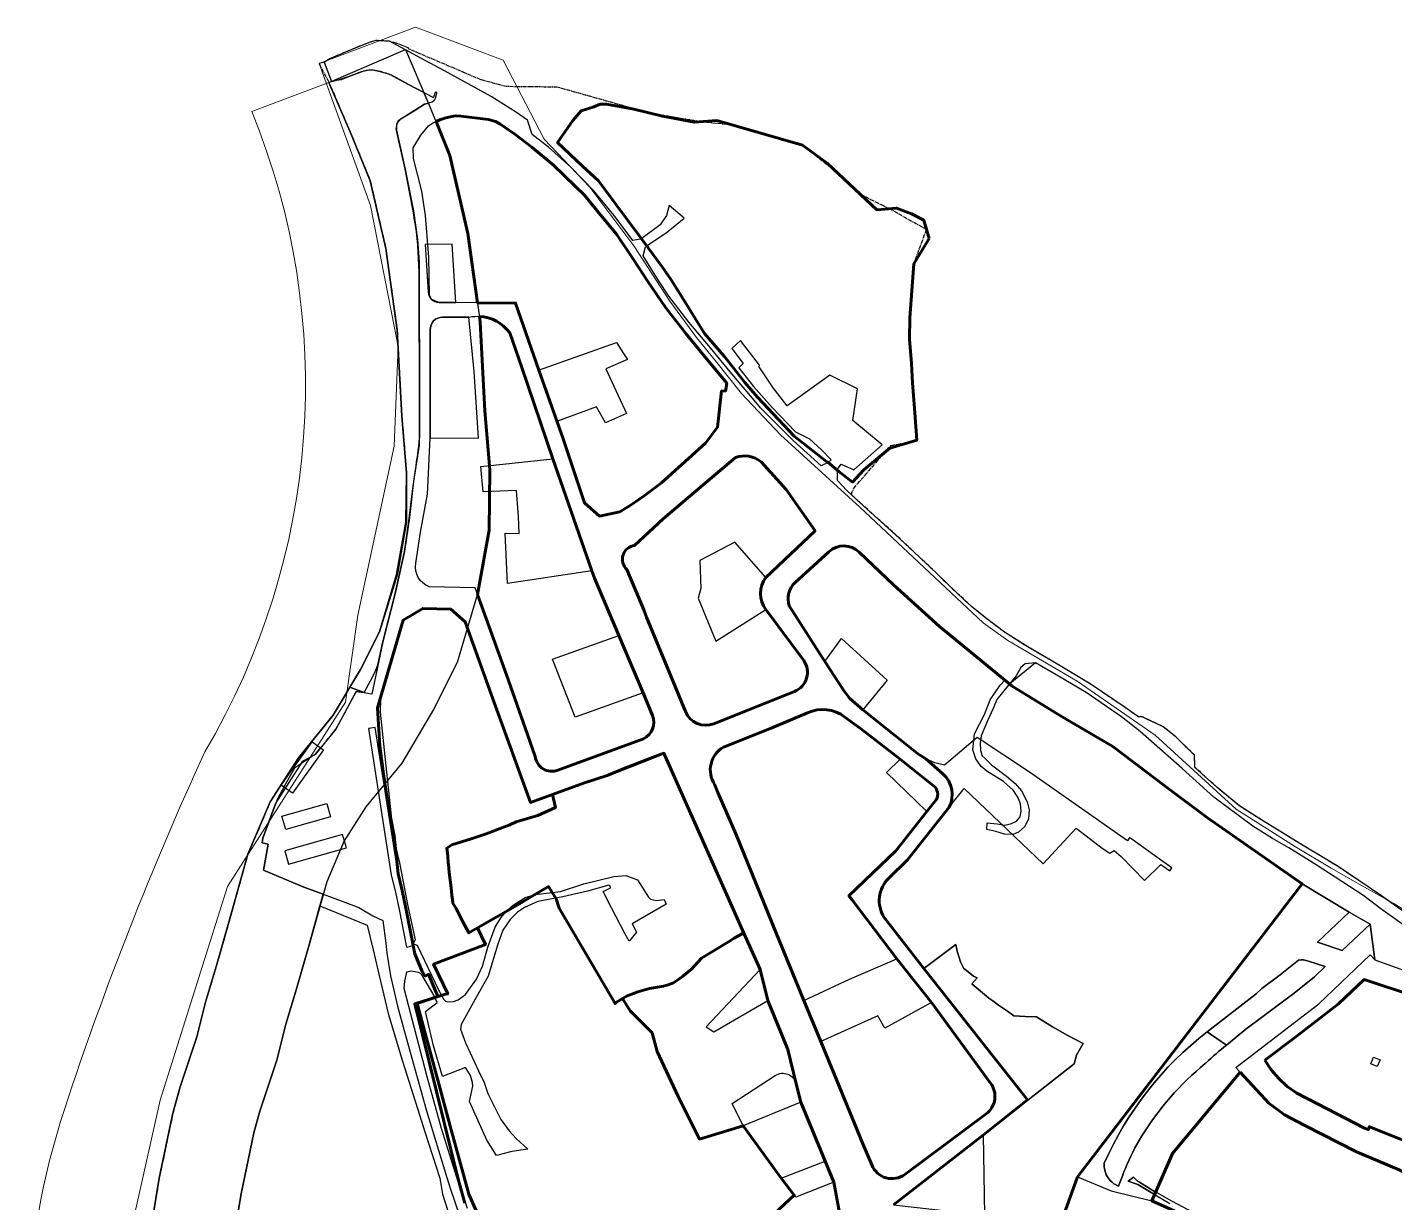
# Model space of a CAD drawing. Header units: inches. Extents: x 178547 to 180310, y 3028905 to 3031208.
# Drawn here: x 178546.6 to 179038.7, y 3030784.6 to 3031207.8 of the extents above; entities that cross this region are included whole.
import ezdxf

# ---------------------------------------------------------------- set-up
doc = ezdxf.new("R2010")
doc.units = ezdxf.units.IN
doc.header["$MEASUREMENT"] = 0
doc.linetypes.add('CENTER', pattern=[2, 1.25, -0.25, 0.25, -0.25])
for name, color, linetype, lineweight in [('10.TR1', 7, 'Continuous', 25), ('2.UV2', 40, 'Continuous', 60), ('4.I', 170, 'Continuous', 60), ('LAP Boundary', 250, 'CENTER', 30), ('River', 130, 'Continuous', 20)]:
    doc.layers.add(name, color=color, linetype=linetype, lineweight=lineweight)
for name, color, linetype in [('11.TR2', 252, 'Continuous'), ('13.E1', 72, 'Continuous'), ('14.E2', 72, 'Continuous'), ('3.OS1', 72, 'Continuous'), ('4.OS2', 72, 'Continuous'), ('Stream', 130, 'Continuous'), ('Waterbody Buffer', 134, 'Continuous')]:
    doc.layers.add(name, color=color, linetype=linetype)
for name, color, linetype, lineweight, true_color in [('12.TR3', 7, 'Continuous', 30, 0x009e8e), ('9.R', 7, 'Continuous', 30, 0x009e8e), ('Plan-boundaries', 7, 'Continuous', 30, 0x009e8e)]:
    doc.layers.add(name, color=color, linetype=linetype, lineweight=lineweight, true_color=true_color)

msp = doc.modelspace()

# ---------------------------------------------------------------- linework, layer by layer
at = {"layer": '10.TR1'}
for points in [[(179042.42, 3030889.03), (179033.97, 3030895.05), (179025.78, 3030900.62), (179018.31, 3030905.6), (179012.36, 3030909.26), (179006.12, 3030912.98), (178997.42, 3030918.34), (178990.94, 3030922.32), (178982.81, 3030927.44), (178974.85, 3030934.08), (178966.83, 3030941.3), (178966.62, 3030945.72), (178959.99, 3030952.28), (178955.41, 3030955.98), (178947.82, 3030959.51), (178946.47, 3030959.48), (178940.98, 3030963.42), (178929.06, 3030971.43), (178917.15, 3030978.62), (178906.65, 3030984.68), (178898.31, 3030989.98), (178891.29, 3030995.26), (178886.43, 3030999.26), (178881.65, 3031003.68), (178871, 3031013.9), (178858.96, 3031025.25), (178846.33, 3031036.6), (178841.56, 3031041.07), (178838.22, 3031044.58), (178838.19, 3031048.71), (178839.54, 3031050.49), (178844, 3031048.43), (178854.25, 3031057.43), (178843.74, 3031066.27), (178845.4, 3031077.67), (178835.44, 3031082.62), (178820.05, 3031071.54), (178815.05, 3031078.05), (178810, 3031085.59), (178810.11, 3031086.16), (178803.27, 3031095.08), (178800.09, 3031092.21), (178804.26, 3031086.77), (178802.62, 3031085.23), (178807.96, 3031078.44), (178814.67, 3031070.95), (178823.09, 3031062.21), (178828.05, 3031059.63), (178832.39, 3031055.71), (178835.91, 3031052.06), (178834.78, 3031051.12), (178832.29, 3031049.96), (178822.25, 3031059.07), (178818.24, 3031062.96), (178810.48, 3031070.8), (178808.21, 3031073.54), (178799.56, 3031083.77), (178792.47, 3031092.39), (178784.67, 3031101.61), (178777.46, 3031111.05), (178773.72, 3031116.69), (178768.2, 3031125.56), (178769.1, 3031128.73), (178770.19, 3031129.57), (178776.52, 3031133.83), (178782.98, 3031139.1), (178777.55, 3031143.62), (178776.63, 3031140.06), (178774.3, 3031136.72), (178768.27, 3031132.18), (178767.09, 3031131.55), (178764.48, 3031131.06), (178757.8, 3031140.05), (178750.53, 3031148.92), (178742.16, 3031157.5), (178734.19, 3031164.62), (178728.33, 3031169.22), (178726.55, 3031174.34), (178722.6, 3031177.11), (178713.55, 3031182.94), (178696.68, 3031192.11), (178688.15, 3031196.72), (178676.94, 3031202.8), (178672.03, 3031203.08), (178669.66, 3031202.42), (178663.4, 3031199.9), (178655.33, 3031196.48), (178653.77, 3031195.43), (178653.4, 3031195.27), (178656.01, 3031188.31), (178657.81, 3031188.81), (178659.61, 3031189.02), (178662.32, 3031190.15), (178667.51, 3031192.05), (178668.98, 3031192.41), (178670.68, 3031192.5), (178673.11, 3031192.04), (178676.87, 3031190.93), (178683.76, 3031187.28), (178692.81, 3031182.59), (178693.66, 3031184.78), (178693.83, 3031184.08), (178693.78, 3031183.52), (178693.38, 3031182.26), (178693.02, 3031181.45), (178692.32, 3031180.93), (178689.49, 3031180.15), (178680.09, 3031174.21), (178679.5, 3031172.82), (178679.43, 3031170.76), (178682.62, 3031156.77), (178685.52, 3031141.73), (178687.06, 3031131.39), (178687.57, 3031123.37), (178687.66, 3031104.2), (178687.69, 3031087.42), (178687.75, 3031068.95), (178687.72, 3031062.12), (178687.64, 3031057.41), (178685.56, 3031044.28), (178684.07, 3031031.26), (178682.29, 3031019.1), (178679.1, 3031004.37), (178674.48, 3030986.55), (178670.59, 3030967.73), (178664.97, 3030968.62), (178657.65, 3030955.11), (178650.26, 3030946.06), (178642.76, 3030941.05), (178639.16, 3030934.64), (178636.56, 3030930.06), (178631.39, 3030915.87), (178631.05, 3030914.12), (178633.23, 3030913.62), (178631.59, 3030904.27), (178646.11, 3030898.23), (178655.39, 3030894.87), (178665.93, 3030890.88), (178670.98, 3030887.9), (178674.49, 3030886.22), (178675.58, 3030877.99), (178675.96, 3030874.44), (178677.33, 3030866.24), (178679.78, 3030855.29), (178683.18, 3030843.1), (178690.2, 3030817.61), (178697.51, 3030793.61), (178698.75, 3030789.79), (178702.27, 3030779.64)], [(178797.88, 3031076.75), (178796.44, 3031076.88), (178795.04, 3031063.9), (178790.63, 3031058.1), (178774.84, 3031043.74), (178768.6, 3031039.1), (178763.14, 3031035.41), (178759.78, 3031033.36), (178759.77, 3031033.35), (178759.78, 3031033.36), (178752.47, 3031031.85), (178747.22, 3031036.53), (178747.04, 3031036.98), (178739.34, 3031060.05), (178730.65, 3031084.39), (178722.32, 3031108.51), (178700.82, 3031108.71), (178694.76, 3031108.77), (178692.09, 3031109.84), (178691.36, 3031111.32), (178691.06, 3031125.01), (178689.84, 3031140.11), (178688.61, 3031148.87), (178685.59, 3031160.58), (178685.39, 3031164.49), (178688.21, 3031168.98), (178690.99, 3031172.35), (178692.41, 3031173.3), (178695.1, 3031174.49), (178697.24, 3031175.19), (178699.98, 3031175.84), (178700.86, 3031175.97), (178702.61, 3031175.83), (178712.59, 3031174.64), (178715.08, 3031173.87), (178716.59, 3031173.04), (178722.09, 3031169.32), (178728.12, 3031164.7), (178735.96, 3031158.21), (178743.8, 3031150.63), (178747.13, 3031147.35), (178751.67, 3031141.77), (178758.62, 3031133.31), (178764.73, 3031124.26), (178769.96, 3031116.26), (178776.35, 3031106.84), (178783.57, 3031097.53), (178790.12, 3031089.62), (178798.29, 3031079.65), (178797.88, 3031076.72)], [(178839.23, 3030778.97), (178836.83, 3030792.01), (178833.78, 3030799.58), (178824.95, 3030820.72), (178823.32, 3030827.37), (178820.27, 3030839.76), (178813.07, 3030857.36), (178810.3, 3030868.5), (178804.45, 3030881.66), (178775.67, 3030946.43), (178755.26, 3030938.38), (178747.09, 3030935.75), (178735.63, 3030931.61), (178727.64, 3030928.71), (178714.58, 3030964.64), (178704.2, 3030993.77), (178698.96, 3030998.32), (178688.89, 3030998.59), (178681.89, 3030994.33), (178674.15, 3030968.25), (178673.66, 3030965.82), (178673.61, 3030961.21), (178675.3, 3030945.25), (178678.38, 3030915.92), (178680.55, 3030906.96), (178683.42, 3030891.9), (178686.19, 3030879.21), (178685.49, 3030877.82), (178686.83, 3030877.25), (178694.72, 3030860.98), (178696.48, 3030857.8), (178697.05, 3030857.18), (178697.7, 3030856.89), (178699.92, 3030857.02), (178701.64, 3030857.67), (178704.29, 3030859.52), (178708.21, 3030865.01), (178710.41, 3030869.8), (178712.45, 3030876.92), (178714.98, 3030883.75), (178716.94, 3030887.14), (178718.92, 3030889.49), (178721.03, 3030891.45), (178725.8, 3030894.48), (178729.53, 3030895.55), (178738.52, 3030896.67), (178746.85, 3030899.35), (178757.63, 3030902.06), (178761.94, 3030902.35), (178766.18, 3030900.84), (178770.12, 3030894.6), (178770.92, 3030893.84), (178773.04, 3030893.34), (178775.74, 3030893.79), (178776.5, 3030892.03), (178764.25, 3030884.94), (178765.81, 3030881.97), (178763.13, 3030878.76), (178761.61, 3030881.54), (178756.77, 3030890.81), (178753.78, 3030896.64), (178756.52, 3030898.01), (178756.34, 3030898.54), (178755.81, 3030898.89), (178748.19, 3030896.72), (178739.29, 3030894.71), (178730.35, 3030893.08), (178725.53, 3030890.85), (178723.05, 3030889.23), (178720.3, 3030886.53), (178717.77, 3030882.69), (178715.92, 3030877.62), (178712.43, 3030866.16), (178708.27, 3030858.75), (178702.74, 3030848.79), (178702.45, 3030847.09), (178704.23, 3030842.14), (178709, 3030832.05), (178710.98, 3030827.9), (178712.36, 3030823.85), (178717.04, 3030814.55), (178719.99, 3030810.39), (178722.55, 3030807.66), (178726.74, 3030803.84), (178720.93, 3030802.97), (178715.41, 3030801.56), (178712, 3030807.08), (178705.7, 3030821.01), (178706.9, 3030826.54), (178706.77, 3030827.87), (178706.11, 3030830.42), (178704.34, 3030833.27), (178695.97, 3030830.07), (178692.82, 3030841.08), (178689.92, 3030853.41), (178694.09, 3030856.7), (178692.94, 3030859.28), (178688.46, 3030866.86), (178687.34, 3030867.5), (178684.7, 3030867.94), (178683.08, 3030867.62), (178682.27, 3030864.35), (178682.08, 3030861.8), (178690.33, 3030829.98), (178695.47, 3030811.45), (178700.88, 3030794.18), (178702.03, 3030790.95), (178704.83, 3030782.59)], [(179040.37, 3030796.42), (179024.91, 3030802.86), (179006.33, 3030812.38), (178999.01, 3030816.16), (178993.4, 3030820.36), (178981.49, 3030833.27), (179011.43, 3030856.16), (179029.89, 3030873.79), (179031.55, 3030872.04), (179048.62, 3030865.9)], [(178916.66, 3030771.86), (178924.54, 3030793.89), (178936.71, 3030788.88), (178951.26, 3030785.24), (178970.39, 3030776.76)]]:
    msp.add_lwpolyline(points, dxfattribs=at)
for points in [[(178695.38, 3031103.42), (178705.52, 3031103.46, -0.294475), (178720.19, 3031097.82), (178724.51, 3031085.36), (178735.72, 3031052.47), (178749.81, 3031012.11), (178750.69, 3031009.47), (178759.49, 3030988.8), (178768.22, 3030968.18), (178771.59, 3030959.99, -0.402004), (178768.3, 3030951.65), (178737.48, 3030940.29, -0.486668), (178729.41, 3030945.26), (178726.6, 3030953.22), (178718.99, 3030974.62), (178707.74, 3031005.97), (178691.18, 3031006.39, -0.364551), (178686.4, 3031014.82), (178688.1, 3031026.04), (178690.62, 3031039.77), (178691.61, 3031060.04), (178691.61, 3031098.88, -0.427418), (178695.99, 3031103.46, 44.565067)], [(178801.41, 3031052.92), (178789.79, 3031043.08), (178775.41, 3031030.85), (178765.14, 3031021.24, 0.643749), (178762.37, 3031012.6), (178768.46, 3030998.08), (178769.47, 3030995.38), (178783.41, 3030961.41, 0.408801), (178793.66, 3030957.02), (178804.71, 3030961.41), (178822.7, 3030968.64, 0.484947), (178826, 3030979.85), (178812.34, 3030998.14, -0.334287), (178812.39, 3031009.73), (178830.09, 3031026.54), (178819.65, 3031041.35), (178810.65, 3031051.33, 0.26708), (178801.41, 3031052.92, 3.948595)], [(179041.67, 3030884.77), (179033.76, 3030890.42), (179027.57, 3030895.12), (179019.7, 3030900.29), (179010.49, 3030906.22), (179000.64, 3030912.37), (178994.75, 3030915.74), (178987.61, 3030920.1), (178973.56, 3030930.59), (178962.28, 3030940.87), (178947.16, 3030954.23), (178940.44, 3030959.48), (178927.67, 3030968.24), (178917.67, 3030974.2), (178909.42, 3030978.97), (178905.71, 3030978.63), (178904.11, 3030977.28), (178902.53, 3030974.34), (178899.62, 3030970.77), (178895.55, 3030965.78), (178894.16, 3030962.49), (178892.19, 3030958.04), (178889.92, 3030952.72), (178889.46, 3030950.14), (178889.67, 3030947.36), (178890.27, 3030945.54), (178891.29, 3030944.53), (178893.63, 3030942.23), (178898.96, 3030938.12), (178902.07, 3030935.56), (178904.38, 3030932.89), (178906.43, 3030928.95), (178907.2, 3030926.07), (178906.93, 3030922.8), (178905.65, 3030920), (178903.35, 3030917.95), (178901.26, 3030917.2), (178898.23, 3030917.33), (178895.13, 3030918.22), (178891.87, 3030918.95), (178892.08, 3030921.42), (178895.68, 3030921.04), (178898.41, 3030920.48), (178900.85, 3030921.13), (178902.65, 3030921.91), (178903.97, 3030923.53), (178904.25, 3030925.61), (178904.05, 3030928.22), (178903.08, 3030930.64), (178901.34, 3030933.08), (178897.88, 3030936.26), (178891.91, 3030940.02), (178889.82, 3030941.65), (178887.97, 3030944.35), (178886.82, 3030947.68), (178887.51, 3030953.39), (178891.08, 3030960.37), (178893.14, 3030965.62), (178896.67, 3030970.89), (178898.45, 3030972.73), (178886.18, 3030982.79), (178874.89, 3030992.08), (178858.27, 3031007.09), (178845.95, 3031018.85, 0.394368), (178835.04, 3031018.96), (178826.84, 3031011.48), (178822.95, 3031007.92, 0.297044), (178820.77, 3030999.48), (178833.6, 3030979.4), (178840.59, 3030968.72), (178842.57, 3030966.16), (178847.28, 3030962.09), (178859.19, 3030952.62), (178867, 3030946.34), (178869.97, 3030944.38), (178876.1, 3030938.97, -0.341356), (178878.39, 3030926.98), (178863.42, 3030908.05), (178856.63, 3030901.46, 0.356053), (178854.98, 3030887.29), (178869.23, 3030868.87), (178906.59, 3030821.63), (178890.67, 3030809.04), (178858.33, 3030783.82)], [(178793.96, 3030935.27), (178795.1, 3030932.23), (178801.61, 3030917.41), (178816.21, 3030881.42), (178826, 3030857.39), (178832.17, 3030842.64), (178847.24, 3030805.71), (178850.52, 3030798.17, 0.495458), (178862.44, 3030794.77), (178891.68, 3030816.57, 0.418137), (178893.23, 3030827.66), (178872.01, 3030856.71), (178859.48, 3030872.42), (178843.29, 3030893.72), (178842.27, 3030895.11), (178859.19, 3030911.32), (178870.32, 3030925.4), (178873.71, 3030929.66, 0.370923), (178872.74, 3030934.74), (178860.75, 3030944.26), (178846.39, 3030955.3), (178840.86, 3030959.47, 0.272252), (178827.4, 3030961.01), (178814.25, 3030955.47), (178797.18, 3030948.62, 0.436767), (178793.96, 3030935.27, 2.675634)], [(178991.94, 3030835.91), (178994.26, 3030832.46), (178996.97, 3030829.31), (179000.06, 3030826.46), (179003.47, 3030823.98), (179010.87, 3030820.16), (179027.89, 3030811.35), (179029.2, 3030810.92), (179029.6, 3030811.93), (179046.85, 3030805.07, 0.272183), (179053.91, 3030808.49), (179060.2, 3030824.13), (179067.39, 3030842.68, 0.389963), (179063.38, 3030852.89), (179046.22, 3030858.79), (179027.69, 3030864.92), (179018.43, 3030856.16), (179003.12, 3030844.24), (178991.94, 3030835.91)]]:
    msp.add_lwpolyline(points, format="xyb", dxfattribs=at)
at = {"layer": '11.TR2'}
msp.add_lwpolyline([(178966.47, 3030780.91), (178958.53, 3030785.11), (178950.7, 3030789.52), (178946.92, 3030791.94), (178946.08, 3030792.43), (178944.68, 3030793.75), (178942.83, 3030792.37), (178945.55, 3030791.4), (178946.21, 3030791.14), (178949.87, 3030788.94), (178957.8, 3030784.33)], dxfattribs=at)
at = {"layer": '12.TR3'}
msp.add_lwpolyline([(178680.01, 3030903.02), (178671.81, 3030955.74), (178669.34, 3030955.35), (178677.56, 3030902.53), (178679.06, 3030896.39), (178680.38, 3030890.17), (178683.08, 3030876.55), (178685.5, 3030877.14), (178680.03, 3030902.92)], dxfattribs=at)
for points in [[(178637.91, 3030934.95), (178649.06, 3030950.58), (178653.13, 3030947.68), (178641.98, 3030932.05)], [(178654.38, 3030928.38), (178655.75, 3030923.54), (178639.58, 3030918.97), (178638.21, 3030923.81)], [(178660.04, 3030917.17), (178639.26, 3030911.29), (178640.62, 3030906.48), (178661.4, 3030912.36)]]:
    msp.add_lwpolyline(points, close=True, dxfattribs=at)
at = {"layer": '13.E1'}
for points in [[(178674.48, 3030986.55), (178678.85, 3031003.51), (178682.29, 3031019.1), (178683.88, 3031029.98), (178685.22, 3031040.83), (178686.23, 3031048.5, 0.025815), (178687.68, 3031059.82), (178687.71, 3031068.9), (178687.67, 3031093.56, -0.002155), (178687.59, 3031117.24, 0.033969), (178686.29, 3031136.56, 0.005207), (178682.62, 3031156.77), (178680.44, 3031166.33), (178679.43, 3031170.76, -0.273256), (178681.06, 3031174.82), (178681.65, 3031175.19), (178685.77, 3031177.8), (178689.49, 3031180.15), (178690.56, 3031180.45, 0.003376), (178690.96, 3031180.55), (178689.31, 3031184.4), (178683.76, 3031187.28), (178679.39, 3031189.59, 0.060029), (178675.7, 3031191.28, 0.059949), (178670.39, 3031192.49, 0.077554), (178666.69, 3031191.75), (178662.32, 3031190.15), (178658.71, 3031188.92), (178655.14, 3031187.98), (178663.35, 3031168.81), (178670.01, 3031152.61), (178675.61, 3031128.16), (178679.69, 3031098.81), (178681.37, 3031067.77), (178683, 3031047.43), (178683.01, 3031045.88), (178682.99, 3031029.71), (178679.82, 3031010.87), (178673.3, 3030990.14), (178673.3, 3030990.13), (178666.49, 3030976.58), (178662.7, 3030970.21), (178667.81, 3030968.3), (178670.9, 3030974.02), (178671.96, 3030976.38), (178672.77, 3030978.27)], [(178947.72, 3030808.65, 0.043221), (178941.69, 3030796.69), (178941.5, 3030796.2, 0.01051), (178939.71, 3030791.53), (178939.33, 3030790.55), (178938.59, 3030790.89), (178938.42, 3030790.97, -0.218488), (178934.35, 3030796.26, -0.080286), (178934.18, 3030798.8, -0.124824), (178971.16, 3030846.06), (178988.8, 3030859.74), (178990.87, 3030861.65), (178997.48, 3030866.59), (179004.13, 3030871.94, -0.113202), (179007.69, 3030871.59), (179013.73, 3030869.58), (179009.89, 3030865.92), (179002.56, 3030860.03), (178985.19, 3030847.05), (178978.13, 3030841.33, 0.020126), (178970.84, 3030834.96), (178970.84, 3030834.96, 0.000938), (178970.51, 3030834.65, 0.082738)]]:
    msp.add_lwpolyline(points, format="xyb", close=True, dxfattribs=at)
msp.add_lwpolyline([(178620.2, 3030768.01), (178623.52, 3030787.8), (178628.14, 3030809.71), (178630.3, 3030817.58), (178636.4, 3030835.95), (178639.61, 3030848.83), (178643.46, 3030861.56), (178648.01, 3030877.45), (178653.09, 3030895.7), (178646.11, 3030898.23), (178631.59, 3030904.27), (178633.23, 3030913.62), (178631.05, 3030914.11), (178631.39, 3030915.87), (178635.87, 3030928.19), (178645.74, 3030943.58, -0.001458), (178650.26, 3030946.06, 0.000082), (178657.65, 3030955.11), (178660.69, 3030960.73), (178664.97, 3030968.62), (178667.81, 3030968.3), (178667.81, 3030968.3), (178662.7, 3030970.21), (178656.68, 3030960.09), (178644.13, 3030944.76), (178634.01, 3030928.98), (178625.95, 3030910.05), (178619.14, 3030885.6), (178614.68, 3030870.02), (178610.68, 3030856.81), (178607.57, 3030844.32), (178601.58, 3030826.28), (178598.97, 3030816.78), (178594.04, 3030793.37), (178590.37, 3030771.47)], format="xyb", dxfattribs=at)
msp.add_lwpolyline([(178983.08, 3030831.55), (178981.49, 3030833.27), (179011.43, 3030856.16), (179029.89, 3030873.79), (179031.55, 3030872.04), (179029.87, 3030884.91), (179019.86, 3030875.4), (179010.94, 3030878.37), (179022.37, 3030889.23), (179005.46, 3030899.36), (178924.54, 3030793.89), (178936.71, 3030788.88), (178951.26, 3030785.24), (178952.28, 3030787.54), (178949.87, 3030788.94), (178946.21, 3030791.14), (178945.55, 3030791.4), (178942.83, 3030792.37), (178944.68, 3030793.75), (178946.08, 3030792.43), (178946.92, 3030791.94), (178950.7, 3030789.52), (178952.67, 3030788.41), (178958.8, 3030802.24)], close=True, dxfattribs=at)
at = {"layer": '14.E2'}
msp.add_lwpolyline([(179041.67, 3030884.77), (179033.76, 3030890.42), (179027.57, 3030895.12), (179019.7, 3030900.29), (179010.49, 3030906.22), (179000.64, 3030912.37), (178994.75, 3030915.74), (178987.61, 3030920.1), (178973.56, 3030930.59), (178962.28, 3030940.87), (178947.16, 3030954.23), (178940.44, 3030959.48), (178927.67, 3030968.24), (178917.67, 3030974.2), (178909.42, 3030978.97), (178900.19, 3030971.47), (178900.11, 3030971.37), (178901.02, 3030970.63), (178919.07, 3030959.54), (178937.21, 3030948.8), (178956.15, 3030934.62), (178971.36, 3030923.11), (179005.46, 3030899.36), (179022.37, 3030889.23), (179029.87, 3030884.91), (179031.55, 3030872.04), (179048.62, 3030865.9)], dxfattribs=at)
at = {"layer": '2.UV2'}
for points in [[(178797.88, 3031076.75), (178796.44, 3031076.88), (178795.04, 3031063.9), (178790.63, 3031058.1), (178774.84, 3031043.74), (178768.6, 3031039.1), (178763.14, 3031035.41), (178759.78, 3031033.36), (178759.77, 3031033.35), (178759.78, 3031033.36), (178752.47, 3031031.85), (178747.22, 3031036.53), (178747.04, 3031036.98), (178739.34, 3031060.05), (178730.65, 3031084.39), (178722.32, 3031108.51), (178708.61, 3031108.64), (178705.15, 3031133.58), (178698.7, 3031161.72), (178693.71, 3031173.87), (178695.1, 3031174.49), (178697.24, 3031175.19), (178699.98, 3031175.84), (178700.86, 3031175.97), (178702.61, 3031175.83), (178712.59, 3031174.64), (178715.08, 3031173.87), (178716.59, 3031173.04), (178722.09, 3031169.32), (178728.12, 3031164.7), (178735.96, 3031158.21), (178743.8, 3031150.63), (178747.13, 3031147.35), (178751.67, 3031141.77), (178758.62, 3031133.31), (178764.73, 3031124.26), (178769.96, 3031116.26), (178776.35, 3031106.84), (178783.57, 3031097.53), (178790.12, 3031089.62), (178798.29, 3031079.65), (178797.88, 3031076.72)], [(178924.54, 3030793.89), (178916.66, 3030771.86)]]:
    msp.add_lwpolyline(points, dxfattribs=at)
for points in [[(178709.29, 3031103.74, -0.224737), (178720.19, 3031097.82), (178724.51, 3031085.36), (178735.72, 3031052.47), (178749.81, 3031012.11), (178750.69, 3031009.47), (178759.49, 3030988.8), (178768.22, 3030968.18), (178771.59, 3030959.99, -0.402004), (178768.3, 3030951.65), (178737.48, 3030940.29, -0.486668), (178729.41, 3030945.26), (178726.6, 3030953.22), (178718.99, 3030974.62), (178708.61, 3031003.56), (178712.75, 3031026.81), (178713.01, 3031048.44), (178711.3, 3031069.78), (178709.57, 3031101.69), (178709.29, 3031103.74)], [(178801.41, 3031052.92), (178789.79, 3031043.08), (178775.41, 3031030.85), (178765.14, 3031021.24, 0.643749), (178762.37, 3031012.6), (178768.46, 3030998.08), (178769.47, 3030995.38), (178783.41, 3030961.41, 0.408801), (178793.66, 3030957.02), (178804.71, 3030961.41), (178822.7, 3030968.64, 0.484947), (178826, 3030979.85), (178812.34, 3030998.14, -0.334287), (178812.39, 3031009.73), (178830.09, 3031026.54), (178819.65, 3031041.35), (178810.65, 3031051.33, 0.26708), (178801.41, 3031052.92, 3.948595)], [(178801.41, 3031052.92), (178789.79, 3031043.08), (178775.41, 3031030.85), (178765.14, 3031021.24, 0.643749), (178762.37, 3031012.6), (178768.46, 3030998.08), (178769.47, 3030995.38), (178783.41, 3030961.41, 0.408801), (178793.66, 3030957.02), (178804.71, 3030961.41), (178822.7, 3030968.64, 0.484947), (178826, 3030979.85), (178812.34, 3030998.14, -0.334287), (178812.39, 3031009.73), (178830.09, 3031026.54), (178819.65, 3031041.35), (178810.65, 3031051.33, 0.26708), (178801.41, 3031052.92, 3.948595)], [(178858.33, 3030783.82), (178890.67, 3030809.04), (178906.59, 3030821.63), (178869.23, 3030868.87), (178854.98, 3030887.29, -0.356053), (178856.63, 3030901.46), (178863.42, 3030908.05), (178878.39, 3030926.98, 0.341356), (178876.1, 3030938.97), (178869.97, 3030944.38), (178867, 3030946.34), (178859.19, 3030952.62), (178847.28, 3030962.09), (178842.57, 3030966.16), (178840.59, 3030968.72), (178833.6, 3030979.4), (178820.77, 3030999.48, -0.297044), (178822.95, 3031007.92), (178826.84, 3031011.48), (178835.04, 3031018.96, -0.394368), (178845.95, 3031018.85), (178858.27, 3031007.09), (178874.89, 3030992.08), (178886.18, 3030982.79), (178901.02, 3030970.63), (178919.07, 3030959.54), (178937.21, 3030948.8), (178956.15, 3030934.62), (178971.36, 3030923.11), (179005.46, 3030899.36), (178924.54, 3030793.89)], [(178793.96, 3030935.27), (178795.1, 3030932.23), (178801.61, 3030917.41), (178816.21, 3030881.42), (178826, 3030857.39), (178832.17, 3030842.64), (178847.24, 3030805.71), (178850.52, 3030798.17, 0.495458), (178862.44, 3030794.77), (178891.68, 3030816.57, 0.418137), (178893.23, 3030827.66), (178872.01, 3030856.71), (178859.48, 3030872.42), (178843.29, 3030893.72), (178842.27, 3030895.11), (178859.19, 3030911.32), (178870.32, 3030925.4), (178873.71, 3030929.66, 0.370923), (178872.74, 3030934.74), (178860.75, 3030944.26), (178846.39, 3030955.3), (178840.86, 3030959.47, 0.272252), (178827.4, 3030961.01), (178814.25, 3030955.47), (178797.18, 3030948.62, 0.436767), (178793.96, 3030935.27, 2.675634)], [(178991.94, 3030835.91), (178994.26, 3030832.46), (178996.97, 3030829.31), (179000.06, 3030826.46), (179003.47, 3030823.98), (179010.87, 3030820.16), (179027.89, 3030811.35), (179029.2, 3030810.92), (179029.6, 3030811.93), (179046.85, 3030805.07, 0.272183), (179053.91, 3030808.49), (179060.2, 3030824.13), (179067.39, 3030842.68, 0.389963), (179063.38, 3030852.89), (179046.22, 3030858.79), (179027.69, 3030864.92), (179018.43, 3030856.16), (179003.12, 3030844.24), (178991.94, 3030835.91)], [(178983.08, 3030831.55), (178993.4, 3030820.36), (178999.01, 3030816.16), (179006.33, 3030812.38), (179024.91, 3030802.86), (179040.37, 3030796.42, -0.357863), (179045.66, 3030786.47), (179042.99, 3030777.62), (179036.81, 3030757.63, -0.359406), (179027.27, 3030754.14), (178996.04, 3030765.62), (178970.39, 3030776.76), (178951.26, 3030785.24), (178958.8, 3030802.24), (178983.08, 3030831.55)]]:
    msp.add_lwpolyline(points, format="xyb", dxfattribs=at)
at = {"layer": '2.UV2', "color": 40, "linetype": 'Continuous', "lineweight": 60}
for points in [[(178704.02, 3030784.41), (178701.66, 3030793.07), (178686, 3030856.16), (178694.31, 3030858.79), (178690.95, 3030866.82), (178689.78, 3030866.19), (178688.74, 3030867.8), (178686.09, 3030874.2), (178682.83, 3030890.67), (178681.5, 3030896.95), (178680.01, 3030903.02), (178678.62, 3030916.67), (178676.39, 3030927.78), (178674.85, 3030938.03), (178673.47, 3030948.96), (178672.55, 3030962.83), (178681.89, 3030994.33), (178688.89, 3030998.59), (178698.96, 3030998.32), (178704.2, 3030993.77), (178714.58, 3030964.64), (178727.64, 3030928.71), (178735.63, 3030931.61), (178747.09, 3030935.75), (178755.26, 3030938.38), (178775.67, 3030946.43), (178804.45, 3030881.66), (178810.3, 3030868.5), (178813.07, 3030857.36), (178820.27, 3030839.76), (178823.32, 3030827.37), (178824.95, 3030820.72), (178833.78, 3030799.58), (178836.83, 3030792.01), (178839.23, 3030778.97)], [(178716.72, 3030762.11), (178705.45, 3030787.59), (178698.79, 3030812.08), (178694.29, 3030828.66), (178686.88, 3030856.28), (178696.62, 3030859.56), (178697.9, 3030859.78), (178692.8, 3030870.42), (178711.43, 3030877.55), (178708.66, 3030883.55), (178719.11, 3030889.58), (178727.07, 3030894.23), (178734.21, 3030898.42), (178735.54, 3030896.21), (178736.86, 3030893.99), (178737.97, 3030890.67), (178758.12, 3030856.27), (178758.64, 3030856.8), (178760.77, 3030858.1), (178763.52, 3030853.61), (178771.43, 3030845.73), (178773.22, 3030838.97), (178780.77, 3030822.81), (178788.54, 3030807.5), (178804.18, 3030812.28), (178817.95, 3030793.43), (178822.61, 3030787.29), (178808.5, 3030774.2)]]:
    msp.add_lwpolyline(points, dxfattribs=at)
msp.add_lwpolyline([(178699.72, 3030892.76), (178699.39, 3030895.31), (178699.1, 3030897.9), (178698.79, 3030900.68), (178698.46, 3030903.43), (178698.22, 3030906.42), (178698.09, 3030906.8), (178697.89, 3030909.44), (178697.51, 3030912.18), (178699.36, 3030913.38), (178706.31, 3030915.64), (178711.72, 3030917.34), (178714.26, 3030918.38), (178718.29, 3030919.87), (178720.2, 3030920.62), (178722.53, 3030921.78), (178730.29, 3030923.97), (178736.63, 3030926.83), (178735.63, 3030931.61), (178747.09, 3030935.75), (178748.7, 3030936.24), (178755.26, 3030938.38), (178762.85, 3030941.48), (178769.95, 3030944.24), (178773.36, 3030945.58), (178775.67, 3030946.43), (178795.44, 3030901.93), (178804.45, 3030881.66), (178803.63, 3030881.25), (178800.92, 3030879.78), (178798.89, 3030878.53), (178789.27, 3030872.63), (178785.61, 3030868.61), (178782.36, 3030866.03), (178779.11, 3030863.77), (178777.19, 3030863.01), (178775.51, 3030862.51), (178770.55, 3030861.69), (178766.35, 3030860.51), (178762.24, 3030859), (178758.64, 3030856.8), (178758.12, 3030856.27), (178737.97, 3030890.67), (178736.86, 3030893.99), (178734.21, 3030898.42), (178728.64, 3030895.17), (178723.67, 3030892.22), (178717.78, 3030888.81), (178705.49, 3030881.72), (178703.37, 3030885.65), (178700.95, 3030890.5), (178699.76, 3030892.49)], close=True, dxfattribs=at)
msp.add_lwpolyline([(178699.72, 3030892.76), (178699.39, 3030895.31), (178699.1, 3030897.9), (178698.79, 3030900.68), (178698.46, 3030903.43), (178698.22, 3030906.42), (178698.09, 3030906.8), (178697.89, 3030909.44), (178697.51, 3030912.18), (178699.36, 3030913.38), (178706.31, 3030915.64), (178711.72, 3030917.34), (178714.26, 3030918.38), (178718.29, 3030919.87), (178720.2, 3030920.62), (178722.53, 3030921.78), (178730.29, 3030923.97), (178736.63, 3030926.83), (178735.63, 3030931.61), (178747.09, 3030935.75), (178748.7, 3030936.24), (178755.26, 3030938.38), (178762.85, 3030941.48), (178769.95, 3030944.24), (178773.36, 3030945.58), (178775.67, 3030946.43), (178795.44, 3030901.93), (178804.45, 3030881.66), (178803.63, 3030881.25), (178800.92, 3030879.78), (178798.89, 3030878.53), (178789.27, 3030872.63), (178785.61, 3030868.61), (178782.36, 3030866.03), (178779.11, 3030863.77), (178777.19, 3030863.01), (178775.51, 3030862.51), (178770.55, 3030861.69), (178766.35, 3030860.51), (178762.24, 3030859), (178758.64, 3030856.8), (178758.12, 3030856.27), (178737.97, 3030890.67), (178736.86, 3030893.99), (178734.21, 3030898.42), (178728.64, 3030895.17), (178723.67, 3030892.22), (178717.78, 3030888.81), (178705.49, 3030881.72), (178703.37, 3030885.65), (178700.95, 3030890.5), (178699.76, 3030892.49)], close=True, dxfattribs=at)
at = {"layer": '3.OS1'}
msp.add_lwpolyline([(178620.2, 3030768.01), (178623.52, 3030787.8), (178628.14, 3030809.71), (178630.3, 3030817.58), (178636.4, 3030835.95), (178639.61, 3030848.83), (178643.46, 3030861.56), (178648.01, 3030877.45), (178651.91, 3030891.47), (178668.89, 3030884.48), (178671.1, 3030875.67), (178672.74, 3030868.45), (178676.48, 3030852.67), (178681.65, 3030835.51), (178687.05, 3030818.45), (178689.81, 3030809.69), (178695.1, 3030793.38), (178695.98, 3030787.64), (178704.52, 3030760.94)], dxfattribs=at)
at = {"layer": '4.I'}
msp.add_lwpolyline([(178871.2, 3031131.74), (178869.27, 3031138.37), (178864.78, 3031140.67), (178859.37, 3031142.74), (178852.28, 3031142.16), (178834.48, 3031158.9), (178825.55, 3031165.42), (178794.7, 3031174.22), (178786.59, 3031173.64), (178775.17, 3031175.79), (178764.92, 3031178.36), (178755.02, 3031180.14), (178752.81, 3031180.15), (178750.5, 3031179.22), (178745.96, 3031177.72), (178742.89, 3031174.29), (178737.41, 3031166.35), (178746.44, 3031157.89), (178752.16, 3031152.54), (178758.59, 3031143.77), (178766.67, 3031132.99), (178775.06, 3031121.64), (178778.32, 3031116.88), (178782.69, 3031109.82), (178790.25, 3031097.61), (178790.25, 3031097.61), (178797.32, 3031089.45), (178798.81, 3031087.62), (178804.82, 3031079.98), (178809.39, 3031074.67), (178822.56, 3031060.62), (178834.33, 3031051.42), (178834.71, 3031051.22), (178838.68, 3031047.91), (178843.58, 3031044.08), (178847.68, 3031048.5), (178857, 3031056.26), (178866.67, 3031059.13), (178866.04, 3031068.96), (178865.19, 3031079.77), (178864.8, 3031086.81), (178864.05, 3031095.58), (178864.2, 3031103.26), (178865.66, 3031122.61)], close=True, dxfattribs=at)
at = {"layer": '4.I', "color": 170, "linetype": 'Continuous', "lineweight": 60}
msp.add_lwpolyline([(178699.72, 3030892.76), (178699.39, 3030895.31), (178699.1, 3030897.9), (178698.79, 3030900.68), (178698.46, 3030903.43), (178698.22, 3030906.42), (178698.09, 3030906.8), (178697.89, 3030909.44), (178697.51, 3030912.18), (178699.36, 3030913.38), (178706.31, 3030915.64), (178711.72, 3030917.34), (178714.26, 3030918.38), (178718.29, 3030919.87), (178720.2, 3030920.62), (178722.53, 3030921.78), (178730.29, 3030923.97), (178736.63, 3030926.83), (178735.63, 3030931.61), (178747.09, 3030935.75), (178748.7, 3030936.24), (178755.26, 3030938.38), (178762.85, 3030941.48), (178769.95, 3030944.24), (178773.36, 3030945.58), (178775.67, 3030946.43), (178795.44, 3030901.93), (178804.45, 3030881.66), (178803.63, 3030881.25), (178800.92, 3030879.78), (178798.89, 3030878.53), (178789.27, 3030872.63), (178785.61, 3030868.61), (178782.36, 3030866.03), (178779.11, 3030863.77), (178777.19, 3030863.01), (178775.51, 3030862.51), (178770.55, 3030861.69), (178766.35, 3030860.51), (178762.24, 3030859), (178758.64, 3030856.8), (178758.12, 3030856.27), (178737.97, 3030890.67), (178736.86, 3030893.99), (178734.21, 3030898.42), (178728.64, 3030895.17), (178723.67, 3030892.22), (178717.78, 3030888.81), (178705.49, 3030881.72), (178703.37, 3030885.65), (178700.95, 3030890.5), (178699.76, 3030892.49)], close=True, dxfattribs=at)
msp.add_lwpolyline([(178716.72, 3030762.11), (178705.45, 3030787.59), (178698.79, 3030812.08), (178694.29, 3030828.66), (178686.88, 3030856.28), (178696.62, 3030859.56), (178697.9, 3030859.78), (178692.8, 3030870.42), (178711.43, 3030877.55), (178708.66, 3030883.55), (178719.11, 3030889.58), (178727.07, 3030894.23), (178734.21, 3030898.42), (178735.54, 3030896.21), (178736.86, 3030893.99), (178737.97, 3030890.67), (178758.12, 3030856.27), (178758.64, 3030856.8), (178760.77, 3030858.1), (178763.52, 3030853.61), (178771.43, 3030845.73), (178773.22, 3030838.97), (178780.77, 3030822.81), (178788.54, 3030807.5), (178804.18, 3030812.28), (178817.95, 3030793.43), (178822.61, 3030787.29), (178808.5, 3030774.2)], dxfattribs=at)
at = {"layer": '4.OS2', "color": 3}
for points in [[(178694.81, 3031108.77), (178700.82, 3031108.71), (178699.48, 3031129.72), (178689.77, 3031129.57), (178690.81, 3031112.64, 0.403431), (178694.81, 3031108.77, 0.993226)], [(178708.97, 3031059.9), (178707.35, 3031083.84), (178705.52, 3031103.46), (178695.99, 3031103.46, 0.427418), (178691.61, 3031098.88), (178691.61, 3031060.04), (178708.97, 3031059.9)], [(178812.39, 3031009.73), (178801.21, 3031022.43), (178788.59, 3031015.8), (178788.99, 3031005.76), (178788.01, 3031002.3), (178794.43, 3030986.76), (178812.34, 3030998.14, -0.319118), (178812.39, 3031009.73, 9.85859)], [(178876.68, 3030942.15), (178873.23, 3030942.97), (178869.97, 3030944.38), (178876.1, 3030938.97, -0.370923), (178878.39, 3030926.98), (178883.78, 3030933.69), (178912.19, 3030906.59), (178924.08, 3030919.44), (178929.27, 3030915.52), (178933.37, 3030912.19), (178936.14, 3030910.42), (178937.78, 3030911.4), (178940.31, 3030909.25), (178948.67, 3030900.65), (178954.59, 3030906.41), (178957.76, 3030904.13), (178958.47, 3030905.12), (178955.3, 3030907.39), (178943.3, 3030916.04), (178942.49, 3030914.86), (178923.76, 3030928.03), (178907.29, 3030939.64), (178888.49, 3030952.07), (178876.69, 3030942.16), (178876.69, 3030942.16)], [(178873.71, 3030929.66), (178870.32, 3030925.4), (178855.75, 3030939.5), (178860.75, 3030944.26), (178872.74, 3030934.74, -0.370923), (178873.71, 3030929.66, 1.726889)], [(178823.32, 3030827.37), (178824.95, 3030820.72), (178804.18, 3030812.28), (178800.21, 3030820.27), (178815.74, 3030830.37, -0.516233), (178823.32, 3030827.37, -3.429469)]]:
    msp.add_lwpolyline(points, format="xyb", dxfattribs=at)
for points in [[(178699.48, 3031129.72), (178689.77, 3031129.57), (178690.83, 3031112.43, 0.383752), (178694.76, 3031108.77), (178700.82, 3031108.71), (178699.48, 3031129.72)], [(178707.35, 3031083.84), (178705.52, 3031103.46), (178695.99, 3031103.46, 0.427418), (178691.61, 3031098.88), (178691.61, 3031060.04), (178708.97, 3031059.9), (178707.35, 3031083.84)]]:
    msp.add_lwpolyline(points, format="xyb", close=True, dxfattribs=at)
for points in [[(178758.57, 3031094.36), (178761.09, 3031090.42), (178762.54, 3031088.16), (178754.82, 3031084.8), (178762.21, 3031068.71), (178754.65, 3031065.37), (178751.4, 3031071.19), (178737.34, 3031066.03), (178730.54, 3031084.35), (178758.57, 3031094.36)], [(178735.72, 3031052.47), (178749.81, 3031012.11), (178719.42, 3031007.56), (178718.6, 3031025.62), (178723.64, 3031025.61), (178723.37, 3031031.64), (178722.58, 3031041.02), (178710.7, 3031040.55), (178709.85, 3031049.73), (178735.72, 3031052.47)], [(178813.07, 3030857.36), (178810.3, 3030868.5), (178790.96, 3030847.84), (178793.7, 3030846.09), (178813.07, 3030857.36)], [(178858.33, 3030783.82), (178891.2, 3030780.1), (178890.67, 3030809.04), (178858.33, 3030783.82)]]:
    msp.add_lwpolyline(points, dxfattribs=at)
for points in [[(178759.49, 3030988.8), (178768.22, 3030968.18), (178743.78, 3030959.4), (178735.64, 3030980.3)], [(178847.28, 3030962.09), (178844.84, 3030964.04), (178842.57, 3030966.16), (178840.59, 3030968.72), (178833.6, 3030979.4), (178839.62, 3030987.75), (178856.05, 3030972.71)], [(178926.62, 3030841.89), (178921.1, 3030844.77), (178915.55, 3030847.93), (178909.79, 3030851.47), (178905.67, 3030851.61), (178901.64, 3030851.86), (178899.3, 3030853.49), (178896.09, 3030855.71), (178894.08, 3030857.31), (178892.65, 3030858.18), (178886.53, 3030863.36), (178888.43, 3030865.58), (178887.09, 3030866.12), (178884.59, 3030868.19), (178883.66, 3030868.96), (178883.03, 3030870.05), (178882.47, 3030871.36), (178881.26, 3030875.15), (178880.74, 3030877.53), (178869.23, 3030868.87), (178906.67, 3030821.52), (178923.36, 3030834.53), (178924.19, 3030837.75), (178926.62, 3030841.89)], [(178842.43, 3030865.02), (178859.48, 3030872.42), (178872.01, 3030856.71), (178855.23, 3030847.45), (178852.64, 3030851.9), (178832.17, 3030842.64), (178826, 3030857.39)], [(178836.83, 3030792.01), (178823.16, 3030786.54), (178821.19, 3030789.2), (178819.52, 3030791.41), (178817.95, 3030793.43), (178833.78, 3030799.58)]]:
    msp.add_lwpolyline(points, close=True, dxfattribs=at)
msp.add_polyline3d([(178869.23, 3030868.87, 0), (178880.74, 3030877.53, 0), (178881.26, 3030875.15, 0), (178882.47, 3030871.36, 0), (178883.03, 3030870.05, 0), (178883.66, 3030868.96, 0), (178884.59, 3030868.19, 0), (178887.09, 3030866.12, 0), (178888.43, 3030865.58, 0), (178886.53, 3030863.36, 0), (178892.65, 3030858.18, 0), (178894.08, 3030857.31, 0), (178896.09, 3030855.71, 0), (178899.3, 3030853.49, 0), (178899.3, 3030853.49, 0), (178901.64, 3030851.86, 0), (178905.67, 3030851.61, 0), (178909.79, 3030851.47, 0), (178915.55, 3030847.93, 0), (178921.1, 3030844.77, 0), (178926.62, 3030841.88, 0), (178924.19, 3030837.75, 0), (178923.36, 3030834.53, 0), (178906.67, 3030821.52, 0), (178869.23, 3030868.87, 0)], dxfattribs=at)
at = {"layer": '9.R'}
msp.add_lwpolyline([(179031.14, 3030836.98), (179033.48, 3030835.98), (179032.44, 3030833.62), (179030.1, 3030834.62)], close=True, dxfattribs=at)
at = {"layer": 'LAP Boundary', "color": 250, "linetype": 'CENTER', "lineweight": 30}
msp.add_lwpolyline([(179042.42, 3030889.03), (179033.97, 3030895.05), (179025.78, 3030900.62), (179018.31, 3030905.6), (179012.36, 3030909.26), (179009.24, 3030911.12), (179006.12, 3030912.98), (178997.42, 3030918.34), (178990.94, 3030922.32), (178982.81, 3030927.44), (178974.85, 3030934.08), (178966.83, 3030941.3), (178966.62, 3030945.72), (178959.99, 3030952.28), (178955.41, 3030955.98), (178947.82, 3030959.51), (178946.47, 3030959.48), (178940.98, 3030963.42), (178929.06, 3030971.43), (178917.15, 3030978.62), (178906.65, 3030984.68), (178898.31, 3030989.98), (178894.8, 3030992.62), (178891.29, 3030995.26), (178886.43, 3030999.26), (178881.65, 3031003.68), (178876.69, 3031008.44), (178871, 3031013.9), (178859.45, 3031024.78), (178846.33, 3031036.6), (178843.11, 3031039.62), (178844.09, 3031041.92), (178857.35, 3031057.26), (178865.09, 3031058.66), (178866.67, 3031059.13), (178866.3, 3031064.86), (178865.86, 3031071.72), (178864.08, 3031096.99), (178864.18, 3031102.01), (178865.66, 3031122.61), (178870.23, 3031135.06), (178856.7, 3031142.52), (178846.41, 3031147.68), (178838.92, 3031154.73), (178826.26, 3031164.9), (178813.19, 3031168.95), (178800.37, 3031172.6), (178788.97, 3031173.81), (178770.94, 3031176.85), (178737.2, 3031186.29), (178732.6, 3031186.34), (178728, 3031186.39), (178723.4, 3031186.44), (178718.95, 3031186.49), (178709.92, 3031188.9), (178683.99, 3031199.99), (178683.66, 3031200.48), (178678.4, 3031202.47), (178677.83, 3031202.32), (178676.94, 3031202.8), (178674.62, 3031202.93), (178672.03, 3031203.08), (178669.67, 3031202.38), (178663.4, 3031199.9), (178655.33, 3031196.48), (178653.77, 3031195.43), (178651.57, 3031194.78), (178655.14, 3031187.98), (178663.35, 3031168.81), (178670.01, 3031152.61), (178675.61, 3031128.16), (178679.69, 3031098.81), (178681.37, 3031067.77), (178683, 3031047.43), (178683.01, 3031045.88), (178682.78, 3031029.65), (178679.42, 3031010.75), (178673.3, 3030990.13), (178666.49, 3030976.58), (178656.68, 3030960.09), (178644.13, 3030944.76), (178634.01, 3030928.98), (178625.95, 3030910.05), (178619.14, 3030885.6), (178614.68, 3030870.02), (178610.68, 3030856.81), (178607.57, 3030844.32), (178601.58, 3030826.28), (178598.97, 3030816.78), (178594.04, 3030793.37), (178590.37, 3030771.47)], dxfattribs=at)
msp.add_lwpolyline([(179042.42, 3030889.03), (179033.97, 3030895.05), (179025.78, 3030900.62), (179018.31, 3030905.6), (179012.36, 3030909.26), (179009.24, 3030911.12), (179006.12, 3030912.98), (178997.42, 3030918.34), (178990.94, 3030922.32), (178982.81, 3030927.44), (178974.85, 3030934.08), (178966.83, 3030941.3), (178966.62, 3030945.72), (178959.99, 3030952.28), (178955.41, 3030955.98), (178947.82, 3030959.51), (178946.47, 3030959.48), (178940.98, 3030963.42), (178929.06, 3030971.43), (178917.15, 3030978.62), (178906.65, 3030984.68), (178898.31, 3030989.98), (178894.8, 3030992.62), (178891.29, 3030995.26), (178886.43, 3030999.26), (178881.65, 3031003.68), (178876.69, 3031008.44), (178871, 3031013.9), (178859.45, 3031024.78), (178846.33, 3031036.6), (178843.11, 3031039.62), (178844.09, 3031041.92), (178857.35, 3031057.26), (178865.09, 3031058.66), (178866.67, 3031059.13), (178866.3, 3031064.86), (178865.86, 3031071.72), (178864.08, 3031096.99), (178864.18, 3031102.01), (178865.66, 3031122.61), (178870.23, 3031135.06), (178856.7, 3031142.52), (178846.41, 3031147.68), (178838.92, 3031154.73), (178826.26, 3031164.9), (178813.19, 3031168.95), (178800.37, 3031172.6), (178788.97, 3031173.81), (178770.94, 3031176.85), (178737.2, 3031186.29), (178732.6, 3031186.34), (178728, 3031186.39), (178723.4, 3031186.44), (178718.95, 3031186.49), (178709.92, 3031188.9), (178683.99, 3031199.99), (178683.66, 3031200.48), (178678.4, 3031202.47), (178677.83, 3031202.32), (178676.94, 3031202.8), (178674.62, 3031202.93), (178672.03, 3031203.08), (178669.67, 3031202.38), (178663.4, 3031199.9), (178655.33, 3031196.48), (178653.77, 3031195.43), (178651.57, 3031194.78), (178655.14, 3031187.98), (178663.35, 3031168.81), (178670.01, 3031152.61), (178675.61, 3031128.16), (178679.69, 3031098.81), (178681.37, 3031067.77), (178683, 3031047.43), (178683.01, 3031045.88), (178682.78, 3031029.65), (178679.42, 3031010.75), (178673.3, 3030990.13), (178666.49, 3030976.58), (178656.68, 3030960.09), (178644.13, 3030944.76), (178634.01, 3030928.98), (178625.95, 3030910.05), (178619.14, 3030885.6), (178614.68, 3030870.02), (178610.68, 3030856.81), (178607.57, 3030844.32), (178601.58, 3030826.28), (178598.97, 3030816.78), (178594.04, 3030793.37), (178590.37, 3030771.47)], dxfattribs=at)
at = {"layer": 'Plan-boundaries', "color": 254, "linetype": 'Continuous', "lineweight": 9}
msp.add_lwpolyline([(178580.49, 3030759.3), (178594.4, 3030821.53), (178618.58, 3030898.48), (178661.06, 3030964.85), (178665.54, 3030996.16), (178678.64, 3031056.96), (178679.99, 3031092.85), (178670.07, 3031143.67), (178651.57, 3031194.78), (178686.34, 3031207.83), (178717.81, 3031195.98), (178732.64, 3031167.6), (178749.01, 3031150.27), (178764.87, 3031129.12), (178777.86, 3031109.2), (178787.4, 3031096.17), (178794.23, 3031087.68), (178803.67, 3031075.94), (178817.68, 3031061.03), (178846.22, 3031035.09), (178890.63, 3030993.41), (178899.44, 3030987.07), (178924.41, 3030972.43), (178952.51, 3030952.9), (178981.63, 3030926.25), (179003.07, 3030912.73), (179015.9, 3030905.05), (179027.85, 3030898.16), (179038.17, 3030892.4), (179058.4, 3030880.18)], dxfattribs=at)
at = {"layer": 'River'}
msp.add_lwpolyline([(178590.37, 3030771.47), (178594.04, 3030793.37), (178598.97, 3030816.78), (178601.58, 3030826.28), (178607.56, 3030844.32), (178610.68, 3030856.81), (178614.68, 3030870.03), (178619.14, 3030885.6), (178625.95, 3030910.05), (178634.01, 3030928.98), (178644.13, 3030944.76), (178656.68, 3030960.09), (178666.49, 3030976.58), (178673.3, 3030990.13), (178679.42, 3031010.75), (178682.78, 3031029.65), (178683, 3031047.43), (178681.37, 3031067.77), (178679.69, 3031098.81), (178675.61, 3031128.16), (178670.01, 3031152.61), (178663.35, 3031168.81), (178655.14, 3031187.98), (178627.38, 3031177.5, -0.234763), (178610.47, 3030946.92, 0.028256), (178560.02, 3030818.46, 0.146214), (178555.67, 3030665.97, 0.097181)], format="xyb", dxfattribs=at)
at = {"layer": 'Stream', "elevation": -5880.53}
msp.add_lwpolyline([(179029.87, 3030884.91), (179022.37, 3030889.23), (179010.94, 3030878.37), (179019.86, 3030875.4)], close=True, dxfattribs=at)
for points in [[(179013.73, 3030869.58), (179007.69, 3030871.59, 0.113202), (179004.13, 3030871.94), (178997.48, 3030866.59), (178990.87, 3030861.65), (178988.8, 3030859.74), (178971.16, 3030846.06), (178978.13, 3030841.33), (178985.19, 3030847.05), (179002.56, 3030860.03), (179009.89, 3030865.92)], [(178978.13, 3030841.33), (178971.16, 3030846.06, 0.124824), (178934.18, 3030798.8, 0.080286), (178934.35, 3030796.26, 0.218488), (178938.42, 3030790.97), (178938.59, 3030790.89), (178939.33, 3030790.55), (178939.71, 3030791.53, -0.01051), (178941.5, 3030796.2), (178941.69, 3030796.69, -0.043221), (178947.72, 3030808.65, -0.082738), (178970.51, 3030834.65, -0.000938), (178970.84, 3030834.96), (178970.84, 3030834.96, -0.020126)]]:
    msp.add_lwpolyline(points, format="xyb", close=True, dxfattribs=at)
at = {"layer": 'Waterbody Buffer', "lineweight": 30, "flags": 128}
msp.add_lwpolyline([(178590.37, 3030771.47), (178594.04, 3030793.37), (178598.97, 3030816.78), (178601.58, 3030826.28), (178607.56, 3030844.32), (178610.68, 3030856.81), (178614.68, 3030870.03), (178619.14, 3030885.6), (178625.95, 3030910.05), (178634.01, 3030928.98), (178644.13, 3030944.76), (178656.68, 3030960.09), (178666.49, 3030976.58), (178673.3, 3030990.13), (178679.42, 3031010.75), (178682.78, 3031029.65), (178683, 3031047.43), (178681.37, 3031067.77), (178679.69, 3031098.81), (178675.61, 3031128.16), (178670.01, 3031152.61), (178663.35, 3031168.81), (178655.14, 3031187.98), (178682.71, 3031199.8), (178691.02, 3031180.42), (178698.7, 3031161.72), (178705.15, 3031133.58), (178709.57, 3031101.69), (178711.3, 3031069.78), (178713.01, 3031048.44), (178712.75, 3031026.81), (178708.66, 3031003.83), (178701.31, 3030979.04), (178692.81, 3030962.15), (178681.32, 3030942.83), (178668.44, 3030927.1), (178660.62, 3030914.91), (178654.32, 3030900.11), (178648.01, 3030877.45), (178643.46, 3030861.56), (178639.61, 3030848.83), (178636.4, 3030835.95), (178630.3, 3030817.58), (178628.14, 3030809.71), (178623.52, 3030787.8), (178620.2, 3030768.01)], dxfattribs=at)

doc.saveas('drawing.dxf')
